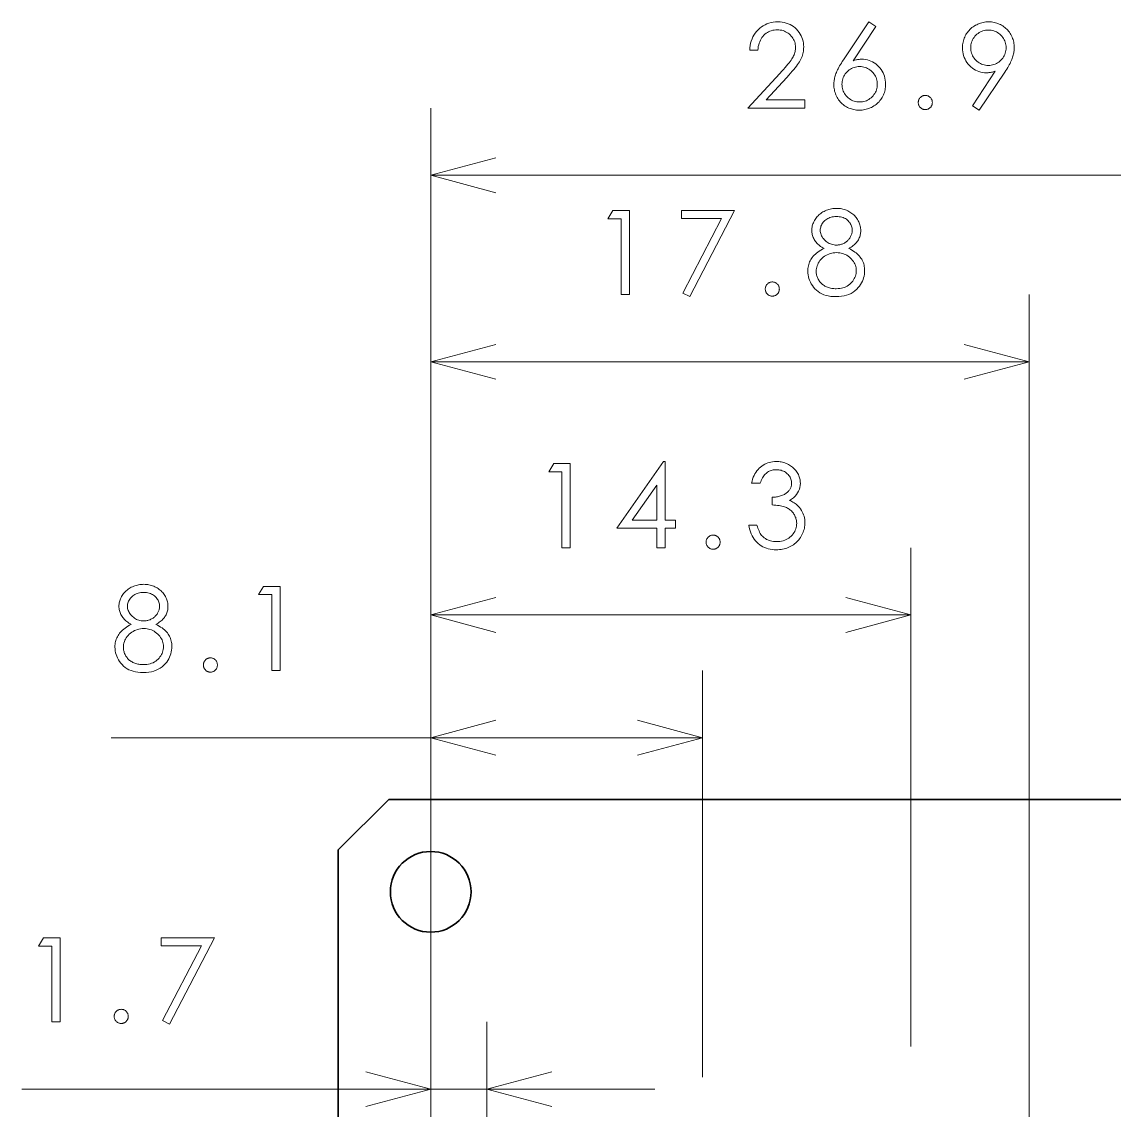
# Model space of a CAD drawing. Extents: x 33 to 237, y 66 to 156.
# Drawn here: x 166.45 to 198.93, y 114.36 to 146.73 of the extents above; entities that cross this region are included whole.
import ezdxf

# ---------------------------------------------------------------- set-up
doc = ezdxf.new("R2010")
doc.units = 0

msp = doc.modelspace()

# ---------------------------------------------------------------- linework, layer by layer
at = {"color": 7, "lineweight": 13}
for p, q in [((178.607224, 88.527748), (178.607224, 144.167175)), ((178.607224, 142.167175), (205.507233, 142.167175)), ((178.607224, 85.649345), (178.607224, 138.620209)), ((196.407227, 101.139343), (196.407227, 138.620209)), ((178.607224, 136.620209), (196.407227, 136.620209)), ((178.607224, 89.857643), (178.607224, 131.092178)), ((192.887238, 116.257645), (192.887238, 131.092178)), ((178.607224, 129.092178), (192.887238, 129.092178)), ((178.607224, 89.857643), (178.607224, 127.440247)), ((186.687225, 115.347641), (186.687225, 127.440247)), ((169.099228, 125.440247), (186.687225, 125.440247)), ((178.607224, 89.857643), (178.607224, 116.989975)), ((180.277222, 110.922287), (180.277222, 116.989975)), ((166.447662, 114.989975), (185.277237, 114.989975))]:
    msp.add_line(p, q, dxfattribs=at)
at = {"color": 7, "lineweight": 35}
for p, q in [((175.857239, 122.107643), (177.357239, 123.607643)), ((177.357239, 123.607643), (211.857239, 123.607635)), ((175.857224, 85.607643), (175.857239, 122.107643))]:
    msp.add_line(p, q, dxfattribs=at)
at = {"color": 7, "lineweight": 13}
for points in [[(188.334763, 145.883698), (188.095123, 145.883698), (188.099442, 145.956467), (188.108276, 146.026596), (188.121658, 146.09407), (188.139587, 146.15889), (188.162048, 146.221054), (188.189041, 146.280579), (188.220581, 146.337433), (188.256653, 146.391647), (188.297256, 146.443207), (188.342407, 146.492126), (188.39093, 146.537338), (188.441696, 146.577789), (188.494675, 146.613464), (188.549881, 146.644409), (188.607315, 146.670578), (188.666977, 146.691986), (188.728867, 146.708649), (188.792984, 146.720551), (188.859329, 146.727676), (188.927887, 146.730057), (188.995575, 146.727844), (189.060623, 146.721161), (189.123047, 146.710022), (189.182816, 146.694443), (189.239975, 146.674408), (189.294479, 146.649918), (189.346359, 146.620972), (189.395599, 146.58757), (189.442215, 146.549728), (189.486191, 146.507416), (189.526718, 146.462097), (189.562973, 146.415176), (189.594971, 146.366653), (189.622696, 146.316528), (189.646149, 146.264816), (189.665344, 146.211502), (189.680283, 146.156586), (189.690948, 146.100082), (189.697342, 146.041977), (189.699478, 145.982269), (189.698456, 145.940048), (189.695404, 145.898346), (189.690308, 145.857178), (189.683167, 145.816528), (189.673981, 145.776413), (189.662766, 145.736816), (189.649506, 145.697754), (189.634216, 145.659225), (189.616882, 145.621216), (189.597504, 145.58374), (189.575195, 145.545197), (189.549042, 145.504028), (189.519043, 145.46022), (189.485199, 145.413788), (189.447525, 145.364716), (189.406006, 145.313004), (189.360641, 145.258652), (189.311447, 145.201675), (189.258392, 145.142059), (189.201523, 145.079819), (188.579498, 144.408508), (189.733475, 144.408508), (189.733475, 144.167175), (188.035645, 144.167175), (188.990784, 145.198792), (189.046875, 145.259384), (189.098907, 145.316772), (189.146866, 145.370941), (189.190781, 145.421906), (189.230621, 145.46965), (189.266403, 145.514191), (189.298126, 145.555511), (189.32579, 145.593628), (189.34938, 145.628525), (189.368927, 145.660217), (189.385544, 145.69046), (189.400421, 145.721024), (189.413559, 145.751907), (189.424942, 145.783112), (189.43457, 145.814651), (189.442444, 145.846512), (189.448563, 145.878693), (189.452942, 145.911194), (189.455566, 145.944031), (189.456451, 145.977173), (189.45488, 146.018738), (189.450165, 146.059128), (189.442291, 146.098343), (189.43129, 146.136383), (189.417145, 146.173248), (189.399857, 146.208954), (189.37941, 146.243484), (189.355835, 146.276825), (189.329102, 146.309021), (189.29924, 146.340027), (189.26709, 146.368927), (189.233536, 146.394775), (189.198563, 146.417603), (189.162186, 146.437378), (189.124405, 146.454102), (189.085205, 146.467789), (189.044586, 146.478439), (189.002563, 146.486038), (188.959137, 146.490601), (188.914291, 146.492126), (188.867172, 146.49054), (188.821671, 146.485733), (188.777786, 146.477753), (188.735504, 146.466568), (188.694839, 146.452194), (188.655792, 146.434616), (188.618362, 146.413849), (188.58255, 146.389893), (188.54834, 146.362732), (188.515762, 146.332367), (188.485352, 146.299133), (188.457672, 146.263306), (188.432724, 146.224899), (188.410522, 146.183899), (188.391052, 146.14032), (188.374329, 146.094162), (188.360321, 146.045425), (188.349075, 145.994095), (188.340546, 145.940186)], [(191.636932, 146.730057), (191.842575, 146.595795), (191.167862, 145.572693), (191.194885, 145.581406), (191.221573, 145.589203), (191.24791, 145.596085), (191.273911, 145.602051), (191.299576, 145.607101), (191.324905, 145.611237), (191.349884, 145.614441), (191.374527, 145.61673), (191.398834, 145.618118), (191.422791, 145.618576), (191.481384, 145.616425), (191.538162, 145.60997), (191.59314, 145.599228), (191.646317, 145.584167), (191.697693, 145.564819), (191.747269, 145.541168), (191.795044, 145.513229), (191.841019, 145.480988), (191.885178, 145.444427), (191.927551, 145.40358), (191.966949, 145.359589), (192.002197, 145.313614), (192.033295, 145.26564), (192.060257, 145.215683), (192.083054, 145.163742), (192.101715, 145.109802), (192.116241, 145.053879), (192.126602, 144.995972), (192.132828, 144.936066), (192.134903, 144.874176), (192.133896, 144.831421), (192.13089, 144.78952), (192.12587, 144.748428), (192.118851, 144.708176), (192.109833, 144.668747), (192.098801, 144.630157), (192.085754, 144.592407), (192.070724, 144.555481), (192.05368, 144.519394), (192.034622, 144.484131), (192.013733, 144.450012), (191.99115, 144.417313), (191.966888, 144.386047), (191.940948, 144.356201), (191.913315, 144.327789), (191.884018, 144.300797), (191.853027, 144.275238), (191.820343, 144.251099), (191.785995, 144.228394), (191.749954, 144.207123), (191.712799, 144.187576), (191.675079, 144.170105), (191.636795, 144.154678), (191.597946, 144.141312), (191.558548, 144.130005), (191.518585, 144.120743), (191.478058, 144.113556), (191.436966, 144.108414), (191.395325, 144.105316), (191.353119, 144.104294), (191.312286, 144.105286), (191.272049, 144.108276), (191.232407, 144.113251), (191.193359, 144.120209), (191.154907, 144.12915), (191.11705, 144.140091), (191.079788, 144.153015), (191.043121, 144.167923), (191.00705, 144.18483), (190.971573, 144.20372), (190.937149, 144.224411), (190.904236, 144.246719), (190.872833, 144.27063), (190.842957, 144.296173), (190.814575, 144.323318), (190.78772, 144.352081), (190.762375, 144.382462), (190.738525, 144.414459), (190.716217, 144.448059), (190.695404, 144.483292), (190.676346, 144.519577), (190.659302, 144.556366), (190.644257, 144.593674), (190.631226, 144.631485), (190.620193, 144.669815), (190.611176, 144.708649), (190.604156, 144.747986), (190.599136, 144.787842), (190.59613, 144.828217), (190.595123, 144.86908), (190.595749, 144.899841), (190.59761, 144.930908), (190.600708, 144.962311), (190.605057, 144.994034), (190.610641, 145.026077), (190.617462, 145.058441), (190.625519, 145.091125), (190.634827, 145.124146), (190.64537, 145.157486), (190.657166, 145.191147), (190.670547, 145.225647), (190.685883, 145.261536), (190.703171, 145.298798), (190.722427, 145.337433), (190.743622, 145.377457), (190.766785, 145.418854), (190.791885, 145.461609), (190.818954, 145.505768), (190.847977, 145.551285), (190.878952, 145.598175)], [(194.92041, 144.104294), (194.714767, 144.236862), (195.389481, 145.259979), (195.362457, 145.251587), (195.335785, 145.244064), (195.309433, 145.237442), (195.283432, 145.231689), (195.257767, 145.226837), (195.232452, 145.222855), (195.207458, 145.219757), (195.182816, 145.21756), (195.158524, 145.216232), (195.134552, 145.21579), (195.075974, 145.217926), (195.019196, 145.22438), (194.964218, 145.235138), (194.911041, 145.250183), (194.859665, 145.269531), (194.810089, 145.293182), (194.762314, 145.321136), (194.716339, 145.353378), (194.672165, 145.389923), (194.629791, 145.430771), (194.590408, 145.474762), (194.555161, 145.520752), (194.524048, 145.568726), (194.497101, 145.618683), (194.474289, 145.670624), (194.455627, 145.724548), (194.441116, 145.780487), (194.430756, 145.838394), (194.42453, 145.898285), (194.422455, 145.960175), (194.423462, 146.00293), (194.426468, 146.044815), (194.431473, 146.085861), (194.438492, 146.126053), (194.447525, 146.16539), (194.458557, 146.203888), (194.471588, 146.241531), (194.486633, 146.27832), (194.503677, 146.31427), (194.52272, 146.349365), (194.543625, 146.383347), (194.566208, 146.415924), (194.590454, 146.447113), (194.616409, 146.476898), (194.644028, 146.505295), (194.67334, 146.532303), (194.70433, 146.557922), (194.737, 146.582138), (194.771362, 146.60495), (194.807404, 146.626389), (194.844543, 146.646088), (194.882217, 146.663712), (194.92041, 146.67926), (194.959137, 146.692749), (194.998383, 146.704147), (195.038162, 146.71347), (195.078461, 146.720734), (195.119293, 146.725922), (195.160645, 146.729034), (195.20253, 146.730057), (195.243683, 146.729065), (195.28421, 146.726044), (195.324112, 146.721039), (195.363373, 146.71402), (195.402023, 146.704987), (195.440033, 146.69397), (195.477402, 146.680923), (195.51416, 146.665894), (195.550293, 146.648834), (195.585785, 146.629791), (195.620209, 146.608932), (195.653122, 146.586487), (195.684509, 146.562439), (195.714401, 146.536789), (195.742767, 146.509552), (195.769638, 146.480713), (195.794983, 146.450272), (195.818817, 146.418228), (195.841141, 146.384598), (195.861954, 146.349365), (195.880997, 146.313095), (195.898056, 146.276352), (195.913086, 146.239136), (195.926132, 146.201447), (195.937149, 146.163269), (195.946182, 146.124619), (195.953201, 146.085495), (195.958206, 146.045898), (195.961227, 146.005829), (195.962219, 145.965271), (195.961609, 145.934204), (195.959747, 145.902832), (195.956635, 145.871185), (195.952301, 145.839233), (195.946716, 145.807007), (195.939896, 145.77449), (195.931824, 145.741669), (195.922516, 145.708588), (195.911972, 145.675201), (195.900192, 145.64151), (195.88681, 145.60701), (195.871475, 145.571121), (195.854172, 145.533859), (195.83493, 145.495224), (195.813721, 145.4552), (195.790573, 145.413818), (195.765457, 145.371048), (195.738403, 145.326904), (195.709381, 145.281372), (195.678406, 145.234482)], [(195.192337, 145.435028), (195.235535, 145.436554), (195.27742, 145.441177), (195.317993, 145.448868), (195.357254, 145.459625), (195.395218, 145.47348), (195.43187, 145.490387), (195.467209, 145.510391), (195.501251, 145.533463), (195.533966, 145.559601), (195.565384, 145.588837), (195.594604, 145.620239), (195.620758, 145.652908), (195.643829, 145.686859), (195.663818, 145.722076), (195.68074, 145.758575), (195.69458, 145.796341), (195.705353, 145.835388), (195.713043, 145.875702), (195.717651, 145.917297), (195.719193, 145.960175), (195.717651, 146.003052), (195.713043, 146.044647), (195.705353, 146.084961), (195.69458, 146.124008), (195.68074, 146.161774), (195.663818, 146.198273), (195.643829, 146.233505), (195.620758, 146.267456), (195.594604, 146.300125), (195.565384, 146.331528), (195.533966, 146.360748), (195.501251, 146.386902), (195.467209, 146.409973), (195.43187, 146.429962), (195.395218, 146.446869), (195.357254, 146.460724), (195.317993, 146.471497), (195.27742, 146.479187), (195.235535, 146.483795), (195.192337, 146.485321), (195.149475, 146.483795), (195.10788, 146.479187), (195.067551, 146.471497), (195.028503, 146.460724), (194.990738, 146.446869), (194.954239, 146.429962), (194.919006, 146.409973), (194.885071, 146.386902), (194.852386, 146.360748), (194.820999, 146.331528), (194.791763, 146.300125), (194.765625, 146.267456), (194.742554, 146.233505), (194.722565, 146.198273), (194.705643, 146.161774), (194.691803, 146.124008), (194.68103, 146.084961), (194.67334, 146.044647), (194.668732, 146.003052), (194.667191, 145.960175), (194.668732, 145.917297), (194.67334, 145.875702), (194.68103, 145.835388), (194.691803, 145.796341), (194.705643, 145.758575), (194.722565, 145.722076), (194.742554, 145.686859), (194.765625, 145.652908), (194.791763, 145.620239), (194.820999, 145.588837), (194.852386, 145.559601), (194.885071, 145.533463), (194.919006, 145.510391), (194.954239, 145.490387), (194.990738, 145.47348), (195.028503, 145.459625), (195.067551, 145.448868), (195.10788, 145.441177), (195.149475, 145.436554)], [(191.363312, 145.399338), (191.320435, 145.397797), (191.278839, 145.393188), (191.238525, 145.385498), (191.199478, 145.374725), (191.161713, 145.360886), (191.125214, 145.343964), (191.089981, 145.323975), (191.05603, 145.300903), (191.023361, 145.27475), (190.991959, 145.245529), (190.962738, 145.214111), (190.9366, 145.181396), (190.913528, 145.147354), (190.893524, 145.112015), (190.876617, 145.075363), (190.862762, 145.037399), (190.852005, 144.998138), (190.844315, 144.957565), (190.839691, 144.91568), (190.838165, 144.872482), (190.839691, 144.82962), (190.844315, 144.78801), (190.852005, 144.747696), (190.862762, 144.708649), (190.876617, 144.670868), (190.893524, 144.634369), (190.913528, 144.599152), (190.9366, 144.565216), (190.962738, 144.532532), (190.991959, 144.501129), (191.023361, 144.471909), (191.05603, 144.44577), (191.089981, 144.422699), (191.125214, 144.402695), (191.161713, 144.385773), (191.199478, 144.371933), (191.238525, 144.361176), (191.278839, 144.353485), (191.320435, 144.348862), (191.363312, 144.347321), (191.406189, 144.348862), (191.447784, 144.353485), (191.488098, 144.361176), (191.527145, 144.371933), (191.564911, 144.385773), (191.60141, 144.402695), (191.636642, 144.422699), (191.670593, 144.44577), (191.703262, 144.471909), (191.734665, 144.501129), (191.763885, 144.532532), (191.790024, 144.565216), (191.813095, 144.599152), (191.833099, 144.634369), (191.850006, 144.670868), (191.863861, 144.708649), (191.874619, 144.747696), (191.882309, 144.78801), (191.886932, 144.82962), (191.888458, 144.872482), (191.886932, 144.91568), (191.882309, 144.957565), (191.874619, 144.998138), (191.863861, 145.037399), (191.850006, 145.075363), (191.833099, 145.112015), (191.813095, 145.147354), (191.790024, 145.181396), (191.763885, 145.214111), (191.734665, 145.245529), (191.703262, 145.27475), (191.670593, 145.300903), (191.636642, 145.323975), (191.60141, 145.343964), (191.564911, 145.360886), (191.527145, 145.374725), (191.488098, 145.385498), (191.447784, 145.393188), (191.406189, 145.397797)], [(193.316071, 144.541077), (193.333145, 144.540466), (193.349716, 144.538635), (193.365784, 144.535568), (193.381332, 144.531281), (193.396362, 144.525787), (193.410904, 144.519043), (193.424927, 144.511093), (193.438431, 144.501923), (193.451431, 144.491516), (193.463928, 144.479889), (193.475555, 144.467377), (193.485947, 144.45433), (193.495132, 144.440735), (193.503082, 144.42659), (193.509811, 144.411911), (193.51532, 144.396683), (193.519592, 144.38092), (193.522659, 144.364594), (193.52449, 144.347733), (193.525101, 144.330338), (193.52449, 144.313248), (193.522659, 144.296646), (193.519592, 144.280548), (193.51532, 144.264938), (193.509811, 144.249817), (193.503082, 144.235199), (193.495132, 144.221069), (193.485947, 144.207428), (193.475555, 144.194275), (193.463928, 144.181625), (193.451431, 144.16983), (193.438431, 144.159302), (193.424927, 144.149994), (193.410904, 144.141922), (193.396362, 144.135101), (193.381332, 144.129517), (193.365784, 144.125183), (193.349716, 144.12207), (193.333145, 144.120209), (193.316071, 144.119598), (193.298981, 144.120209), (193.28241, 144.12207), (193.266357, 144.125183), (193.250809, 144.129517), (193.235764, 144.135101), (193.221237, 144.141922), (193.207214, 144.149994), (193.193695, 144.159302), (193.180695, 144.16983), (193.168213, 144.181625), (193.156586, 144.194275), (193.146179, 144.207428), (193.137009, 144.221069), (193.129044, 144.235199), (193.122314, 144.249817), (193.116806, 144.264938), (193.112534, 144.280548), (193.109467, 144.296646), (193.107635, 144.313248), (193.107025, 144.330338), (193.107635, 144.347733), (193.109467, 144.364594), (193.112534, 144.38092), (193.116806, 144.396683), (193.122314, 144.411911), (193.129044, 144.42659), (193.137009, 144.440735), (193.146179, 144.45433), (193.156586, 144.467377), (193.168213, 144.479889), (193.180695, 144.491516), (193.193695, 144.501923), (193.207214, 144.511093), (193.221237, 144.519043), (193.235764, 144.525787), (193.250809, 144.531281), (193.266357, 144.535568), (193.28241, 144.538635), (193.298981, 144.540466)], [(184.026093, 141.120209), (184.517258, 141.120209), (184.517258, 138.620209), (184.269119, 138.620209), (184.269119, 140.875488), (183.876526, 140.875488)], [(186.060425, 141.120209), (187.646072, 141.120209), (186.308548, 138.557327), (186.102905, 138.662704), (187.258591, 140.883972), (186.060425, 140.883972)], [(191.040024, 139.99173), (191.089233, 139.966217), (191.135574, 139.940002), (191.179047, 139.913055), (191.219635, 139.885406), (191.257355, 139.85704), (191.292206, 139.827957), (191.324173, 139.798172), (191.353287, 139.76767), (191.379517, 139.73645), (191.402878, 139.704514), (191.423706, 139.671783), (191.442337, 139.638153), (191.458786, 139.603668), (191.473038, 139.568268), (191.485092, 139.532013), (191.494965, 139.494858), (191.502625, 139.456818), (191.508118, 139.417908), (191.511398, 139.378098), (191.512497, 139.337402), (191.510605, 139.280304), (191.504944, 139.224564), (191.495514, 139.170181), (191.482315, 139.117157), (191.465332, 139.065491), (191.44458, 139.015182), (191.420059, 138.966232), (191.391754, 138.91864), (191.359695, 138.872421), (191.323853, 138.827545), (191.275635, 138.776215), (191.223434, 138.73027), (191.167267, 138.689743), (191.107132, 138.654602), (191.042999, 138.624878), (190.974899, 138.600571), (190.902832, 138.58165), (190.826767, 138.568146), (190.746735, 138.560028), (190.662735, 138.557327), (190.581802, 138.559692), (190.504883, 138.566818), (190.431976, 138.578674), (190.363068, 138.595261), (190.298187, 138.616608), (190.237305, 138.642685), (190.18045, 138.673492), (190.127594, 138.709061), (190.078751, 138.749359), (190.033905, 138.794418), (189.993225, 138.842316), (189.956818, 138.89119), (189.924698, 138.941025), (189.896866, 138.991821), (189.873306, 139.04361), (189.854034, 139.096344), (189.839035, 139.15007), (189.828339, 139.204742), (189.821915, 139.260406), (189.819763, 139.317017), (189.820892, 139.358414), (189.824249, 139.398972), (189.829865, 139.43869), (189.837723, 139.477585), (189.847809, 139.515656), (189.860153, 139.552887), (189.874725, 139.589264), (189.891556, 139.624832), (189.910629, 139.659561), (189.931946, 139.693466), (189.955872, 139.726578), (189.982788, 139.758957), (190.012695, 139.790619), (190.045609, 139.821533), (190.081497, 139.85173), (190.120377, 139.881195), (190.162262, 139.909927), (190.207123, 139.937927), (190.25499, 139.965195), (190.305832, 139.99173), (190.270035, 140.01123), (190.236084, 140.031631), (190.203964, 140.052963), (190.173676, 140.075211), (190.145233, 140.098373), (190.118622, 140.122452), (190.093842, 140.147461), (190.070892, 140.17337), (190.049789, 140.200211), (190.030518, 140.227966), (190.013077, 140.256378), (189.997467, 140.285202), (189.983704, 140.314438), (189.971771, 140.34407), (189.961685, 140.374115), (189.953415, 140.404572), (189.946991, 140.43544), (189.942413, 140.466705), (189.939651, 140.498383), (189.938736, 140.530487), (189.939713, 140.563034), (189.942642, 140.595428), (189.947525, 140.627686), (189.954376, 140.659775), (189.963165, 140.691711), (189.973923, 140.723511), (189.986618, 140.755142), (190.001282, 140.786621), (190.017899, 140.817963), (190.036453, 140.849136), (190.056747, 140.879578), (190.078537, 140.908691), (190.101822, 140.936478), (190.126602, 140.962936), (190.152878, 140.988068), (190.180649, 141.011887), (190.209915, 141.034363), (190.240677, 141.055527), (190.272934, 141.075363), (190.306686, 141.093872), (190.341461, 141.110825), (190.376801, 141.125992), (190.412704, 141.139374), (190.449173, 141.15097), (190.486191, 141.160797), (190.523773, 141.168823), (190.56192, 141.175064), (190.600632, 141.179535), (190.639893, 141.182205), (190.679733, 141.18309), (190.718536, 141.18219), (190.756744, 141.179489), (190.794403, 141.174988), (190.831467, 141.168686), (190.86795, 141.160583), (190.90387, 141.150665), (190.939194, 141.138962), (190.973953, 141.125443), (191.008133, 141.110138), (191.041733, 141.093018), (191.07431, 141.074356), (191.105453, 141.054413), (191.135162, 141.033173), (191.163406, 141.01062), (191.190216, 140.986801), (191.215591, 140.961685), (191.239502, 140.935272), (191.261993, 140.907562), (191.28302, 140.878571), (191.302612, 140.848297), (191.320526, 140.8172), (191.336563, 140.785812), (191.350708, 140.75412), (191.362976, 140.722107), (191.373352, 140.689804), (191.381836, 140.657196), (191.388443, 140.624268), (191.393158, 140.591049), (191.395981, 140.557526), (191.396927, 140.523682), (191.396042, 140.490067), (191.393356, 140.457199), (191.388901, 140.425079), (191.38266, 140.393707), (191.374619, 140.363068), (191.364807, 140.333191), (191.35321, 140.304062), (191.339828, 140.275681), (191.324661, 140.248047), (191.307709, 140.221161), (191.288971, 140.195007), (191.268448, 140.169571), (191.24614, 140.144836), (191.222046, 140.120819), (191.196167, 140.097519), (191.168518, 140.074936), (191.139069, 140.05307), (191.107834, 140.031906), (191.074829, 140.011459)], [(190.667831, 140.940063), (190.627411, 140.938843), (190.588394, 140.935211), (190.550797, 140.929123), (190.514603, 140.920624), (190.479828, 140.909683), (190.446457, 140.896317), (190.41449, 140.880524), (190.383942, 140.862289), (190.354813, 140.841644), (190.327072, 140.818542), (190.301407, 140.793777), (190.278442, 140.768066), (190.258163, 140.741425), (190.240601, 140.713852), (190.225739, 140.685349), (190.213577, 140.655899), (190.204132, 140.625519), (190.197372, 140.594208), (190.193314, 140.561966), (190.191971, 140.528778), (190.19342, 140.495789), (190.197784, 140.463409), (190.205048, 140.431671), (190.21521, 140.400574), (190.228287, 140.370087), (190.244278, 140.34024), (190.263168, 140.311005), (190.284958, 140.28241), (190.309662, 140.254456), (190.33728, 140.227112), (190.366821, 140.201447), (190.397339, 140.178467), (190.428818, 140.158203), (190.461273, 140.14064), (190.49469, 140.125778), (190.529083, 140.113617), (190.564438, 140.104156), (190.600769, 140.097412), (190.638062, 140.093353), (190.676331, 140.091995), (190.701004, 140.092621), (190.725418, 140.094452), (190.749542, 140.097504), (190.773407, 140.101791), (190.796997, 140.1073), (190.820313, 140.114029), (190.843353, 140.121979), (190.866135, 140.131165), (190.888641, 140.141556), (190.910858, 140.153183), (190.93248, 140.165863), (190.95311, 140.179459), (190.972794, 140.193939), (190.991486, 140.209335), (191.009216, 140.225616), (191.025986, 140.242813), (191.041794, 140.26091), (191.05661, 140.279907), (191.07048, 140.299789), (191.083359, 140.320587), (191.095154, 140.341843), (191.105698, 140.363113), (191.115005, 140.384399), (191.123062, 140.405701), (191.129883, 140.427017), (191.135468, 140.448364), (191.139816, 140.469711), (191.142914, 140.491089), (191.144775, 140.512466), (191.145401, 140.533875), (191.14418, 140.563889), (191.140503, 140.59343), (191.134384, 140.622498), (191.125824, 140.651077), (191.114807, 140.679184), (191.101349, 140.706818), (191.085434, 140.733978), (191.067078, 140.760666), (191.04628, 140.786865), (191.023026, 140.812592), (190.997452, 140.836823), (190.969666, 140.85849), (190.939667, 140.877609), (190.907471, 140.89418), (190.873047, 140.908203), (190.836426, 140.919678), (190.797592, 140.928589), (190.756546, 140.934967), (190.713287, 140.938782)], [(190.679733, 139.865967), (190.628891, 139.864288), (190.579727, 139.859268), (190.532227, 139.850891), (190.486389, 139.839172), (190.442215, 139.824112), (190.399719, 139.805695), (190.358871, 139.783936), (190.319702, 139.75882), (190.282196, 139.730362), (190.246353, 139.698563), (190.213089, 139.66452), (190.183334, 139.629395), (190.157074, 139.59314), (190.134323, 139.555801), (190.115067, 139.517349), (190.099304, 139.477783), (190.087051, 139.437134), (190.078308, 139.39537), (190.073044, 139.352493), (190.071304, 139.308517), (190.072052, 139.281143), (190.074295, 139.254059), (190.078033, 139.227295), (190.083267, 139.200836), (190.089996, 139.174683), (190.098221, 139.148834), (190.107941, 139.123291), (190.119156, 139.098053), (190.131866, 139.07312), (190.146072, 139.048492), (190.161621, 139.024582), (190.178375, 139.001785), (190.196304, 138.980118), (190.215424, 138.959564), (190.235733, 138.940155), (190.257233, 138.921844), (190.279922, 138.904663), (190.303787, 138.888611), (190.328857, 138.873657), (190.355118, 138.859848), (190.382401, 138.84726), (190.410522, 138.835983), (190.439499, 138.82605), (190.46933, 138.817429), (190.5, 138.810135), (190.531525, 138.804169), (190.563904, 138.79953), (190.597137, 138.796219), (190.63121, 138.79422), (190.666138, 138.793564), (190.719742, 138.795181), (190.771088, 138.800018), (190.820206, 138.80809), (190.867081, 138.819397), (190.911713, 138.833923), (190.954102, 138.851685), (190.994247, 138.872681), (191.032135, 138.896896), (191.067795, 138.924347), (191.101212, 138.955017), (191.131882, 138.987854), (191.159332, 139.021774), (191.183548, 139.056793), (191.204544, 139.09288), (191.222305, 139.130066), (191.236832, 139.168335), (191.248138, 139.207703), (191.25621, 139.248154), (191.261047, 139.289688), (191.262665, 139.332306), (191.260956, 139.373657), (191.255829, 139.414063), (191.247299, 139.453537), (191.235336, 139.492065), (191.219971, 139.529663), (191.201172, 139.566345), (191.17897, 139.602066), (191.153351, 139.636871), (191.124313, 139.670731), (191.091858, 139.703659), (191.056992, 139.734497), (191.020721, 139.762085), (190.983032, 139.786438), (190.943939, 139.807526), (190.903427, 139.825378), (190.861511, 139.839996), (190.818176, 139.851349), (190.773438, 139.859467), (190.727295, 139.864349)], [(188.766068, 138.99411), (188.783142, 138.9935), (188.799713, 138.991669), (188.815781, 138.988602), (188.831329, 138.984314), (188.846375, 138.978821), (188.860901, 138.972076), (188.874924, 138.964127), (188.888428, 138.954956), (188.901428, 138.94455), (188.913925, 138.932922), (188.925552, 138.92041), (188.935944, 138.907364), (188.945129, 138.893768), (188.953079, 138.879623), (188.959808, 138.864944), (188.965317, 138.849716), (188.969604, 138.833954), (188.972656, 138.817627), (188.974487, 138.800766), (188.975113, 138.783371), (188.974487, 138.766281), (188.972656, 138.74968), (188.969604, 138.733582), (188.965317, 138.717972), (188.959808, 138.70285), (188.953079, 138.688232), (188.945129, 138.674103), (188.935944, 138.660461), (188.925552, 138.647308), (188.913925, 138.634659), (188.901428, 138.622864), (188.888428, 138.612335), (188.874924, 138.603027), (188.860901, 138.594955), (188.846375, 138.588135), (188.831329, 138.58255), (188.815781, 138.578217), (188.799713, 138.575104), (188.783142, 138.573242), (188.766068, 138.572632), (188.748978, 138.573242), (188.732422, 138.575104), (188.716354, 138.578217), (188.700806, 138.58255), (188.68576, 138.588135), (188.671234, 138.594955), (188.657211, 138.603027), (188.643707, 138.612335), (188.630692, 138.622864), (188.61821, 138.634659), (188.606583, 138.647308), (188.596176, 138.660461), (188.587006, 138.674103), (188.579056, 138.688232), (188.572327, 138.70285), (188.566818, 138.717972), (188.562531, 138.733582), (188.559479, 138.74968), (188.557632, 138.766281), (188.557022, 138.783371), (188.557632, 138.800766), (188.559479, 138.817627), (188.562531, 138.833954), (188.566818, 138.849716), (188.572327, 138.864944), (188.579056, 138.879623), (188.587006, 138.893768), (188.596176, 138.907364), (188.606583, 138.92041), (188.61821, 138.932922), (188.630692, 138.94455), (188.643707, 138.954956), (188.657211, 138.964127), (188.671234, 138.972076), (188.68576, 138.978821), (188.700806, 138.984314), (188.716354, 138.988602), (188.732422, 138.991669), (188.748978, 138.9935)], [(182.266098, 133.592178), (182.757263, 133.592178), (182.757263, 131.092178), (182.509125, 131.092178), (182.509125, 133.347443), (182.116531, 133.347443)], [(185.532578, 133.65506), (185.583557, 133.65506), (185.583557, 131.913055), (185.886078, 131.913055), (185.886078, 131.673416), (185.583557, 131.673416), (185.583557, 131.092178), (185.33374, 131.092178), (185.33374, 131.673416), (184.138962, 131.673416)], [(188.403076, 133.01265), (188.148148, 133.01265), (188.163361, 133.073074), (188.181122, 133.130661), (188.201431, 133.185379), (188.224289, 133.237259), (188.249695, 133.28627), (188.277649, 133.332428), (188.308151, 133.375732), (188.341217, 133.416183), (188.376816, 133.453766), (188.414978, 133.48851), (188.455109, 133.520157), (188.496689, 133.548462), (188.539688, 133.573456), (188.584106, 133.595108), (188.629959, 133.613434), (188.677246, 133.628418), (188.725952, 133.640076), (188.776093, 133.648407), (188.827652, 133.653397), (188.880646, 133.65506), (188.919464, 133.654175), (188.957764, 133.651489), (188.995544, 133.647034), (189.032776, 133.640793), (189.069504, 133.632751), (189.105698, 133.62294), (189.141357, 133.611343), (189.176498, 133.597961), (189.211105, 133.582794), (189.245193, 133.565842), (189.278244, 133.547379), (189.309769, 133.527664), (189.339767, 133.506714), (189.36824, 133.484528), (189.395172, 133.461105), (189.420578, 133.436432), (189.444458, 133.410522), (189.466812, 133.383377), (189.487625, 133.35498), (189.506912, 133.325363), (189.524506, 133.294968), (189.540253, 133.264313), (189.554153, 133.233383), (189.566193, 133.202179), (189.576385, 133.1707), (189.584717, 133.138947), (189.591202, 133.106934), (189.59584, 133.074646), (189.598618, 133.042084), (189.599533, 133.009247), (189.596329, 132.946014), (189.586685, 132.885452), (189.570633, 132.827576), (189.548141, 132.7724), (189.519241, 132.71991), (189.483902, 132.67009), (189.442139, 132.622955), (189.393967, 132.578522), (189.339355, 132.536758), (189.278336, 132.497681), (189.313721, 132.482391), (189.347809, 132.465744), (189.3806, 132.447723), (189.412109, 132.428345), (189.442337, 132.407608), (189.471252, 132.385529), (189.498901, 132.362061), (189.525238, 132.33725), (189.550293, 132.311081), (189.574051, 132.283554), (189.605042, 132.243301), (189.632782, 132.202103), (189.657257, 132.159958), (189.678467, 132.116852), (189.696411, 132.072815), (189.71109, 132.027802), (189.722519, 131.981842), (189.730682, 131.934937), (189.735565, 131.887085), (189.737198, 131.838272), (189.736084, 131.795975), (189.732712, 131.754074), (189.727112, 131.71257), (189.719254, 131.671448), (189.709152, 131.630722), (189.696823, 131.590378), (189.682236, 131.55043), (189.665405, 131.51088), (189.646347, 131.47171), (189.625031, 131.432938), (189.601776, 131.395233), (189.576904, 131.359283), (189.550385, 131.325073), (189.522247, 131.292618), (189.492462, 131.261917), (189.46106, 131.232971), (189.428024, 131.205765), (189.393356, 131.180313), (189.357056, 131.156616), (189.319122, 131.134674), (189.279907, 131.114655), (189.239777, 131.096741), (189.198746, 131.080933), (189.156784, 131.06723), (189.113907, 131.055649), (189.070099, 131.046158), (189.025391, 131.038788), (188.979752, 131.033508), (188.933212, 131.03035), (188.885742, 131.029297), (188.822235, 131.031158), (188.760864, 131.036743), (188.70163, 131.046051), (188.644547, 131.059082), (188.5896, 131.075821), (188.536789, 131.096298), (188.48613, 131.120483), (188.437607, 131.148407), (188.391235, 131.180038), (188.346985, 131.215393), (188.305313, 131.254364), (188.266632, 131.296799), (188.230942, 131.342743), (188.198242, 131.392151), (188.168533, 131.445038), (188.141815, 131.501434), (188.118103, 131.561295), (188.097366, 131.624649), (188.07962, 131.691483), (188.064865, 131.761795), (188.309601, 131.761795), (188.323074, 131.714539), (188.337677, 131.669952), (188.353394, 131.628052), (188.370239, 131.588852), (188.388199, 131.552322), (188.407288, 131.518494), (188.42749, 131.487335), (188.448822, 131.458878), (188.471283, 131.43309), (188.494843, 131.409988), (188.526627, 131.383835), (188.560104, 131.360443), (188.595291, 131.339783), (188.632172, 131.321884), (188.670746, 131.306747), (188.711029, 131.294357), (188.753006, 131.284729), (188.796692, 131.277832), (188.842056, 131.273712), (188.889145, 131.272339), (188.942459, 131.273956), (188.993622, 131.278854), (189.042664, 131.287018), (189.089539, 131.298431), (189.134293, 131.313126), (189.17691, 131.33107), (189.217361, 131.35228), (189.255692, 131.376755), (189.29187, 131.40448), (189.325912, 131.435486), (189.357239, 131.468674), (189.385269, 131.502991), (189.409988, 131.538422), (189.431427, 131.574982), (189.449554, 131.612656), (189.464386, 131.651459), (189.475937, 131.691376), (189.484177, 131.732422), (189.48912, 131.774597), (189.490768, 131.817871), (189.489944, 131.846924), (189.487473, 131.875595), (189.483353, 131.9039), (189.477585, 131.931824), (189.470169, 131.959366), (189.46109, 131.986542), (189.450378, 132.013336), (189.438019, 132.039764), (189.424011, 132.065826), (189.40834, 132.091507), (189.391296, 132.116364), (189.373123, 132.139969), (189.353836, 132.162323), (189.333435, 132.183411), (189.31189, 132.203247), (189.289246, 132.221817), (189.265472, 132.239136), (189.24057, 132.255203), (189.214539, 132.270004), (189.187408, 132.283554), (189.158188, 132.295975), (189.125916, 132.307404), (189.090607, 132.317856), (189.052261, 132.327332), (189.010864, 132.335815), (188.966431, 132.343307), (188.918961, 132.349808), (188.868439, 132.355331), (188.81488, 132.359879), (188.75827, 132.363434), (188.75827, 132.592865), (188.792297, 132.59346), (188.825714, 132.595276), (188.858521, 132.598297), (188.890701, 132.602509), (188.922272, 132.607941), (188.953247, 132.614578), (188.983597, 132.622421), (189.013336, 132.63147), (189.042465, 132.641724), (189.070984, 132.653198), (189.098419, 132.665588), (189.124313, 132.67865), (189.148666, 132.692383), (189.171463, 132.706757), (189.192719, 132.721817), (189.212418, 132.737518), (189.230576, 132.753906), (189.247192, 132.770935), (189.262268, 132.788635), (189.275787, 132.807007), (189.287888, 132.825867), (189.298721, 132.845078), (189.308289, 132.864624), (189.316574, 132.884506), (189.323578, 132.904724), (189.329315, 132.925293), (189.333771, 132.946198), (189.33696, 132.967438), (189.338867, 132.989014), (189.339508, 133.010941), (189.338211, 133.043137), (189.334305, 133.074432), (189.327805, 133.104858), (189.31871, 133.134399), (189.307007, 133.163055), (189.292709, 133.190826), (189.275803, 133.217712), (189.256302, 133.243713), (189.234207, 133.268829), (189.209503, 133.29306), (189.1828, 133.315674), (189.154739, 133.335892), (189.12529, 133.353745), (189.094482, 133.369202), (189.062271, 133.382294), (189.028702, 133.393005), (188.993759, 133.401321), (188.957428, 133.407272), (188.919724, 133.410843), (188.880646, 133.412033), (188.848785, 133.411118), (188.817825, 133.408401), (188.78775, 133.403854), (188.758545, 133.397491), (188.730225, 133.389297), (188.702805, 133.379303), (188.676254, 133.367477), (188.650589, 133.353836), (188.625809, 133.338379), (188.601913, 133.321106), (188.578827, 133.301651), (188.556442, 133.279678), (188.534775, 133.255157), (188.513809, 133.228104), (188.493576, 133.198532), (188.474045, 133.166412), (188.455231, 133.131775), (188.437134, 133.094589), (188.419739, 133.054886)], [(185.33374, 131.913055), (185.33374, 132.954865), (184.597839, 131.913055)], [(187.006073, 131.46608), (187.023148, 131.465469), (187.039719, 131.463623), (187.055771, 131.460571), (187.07132, 131.456284), (187.086365, 131.450775), (187.100891, 131.444046), (187.114914, 131.436096), (187.128433, 131.426926), (187.141434, 131.416519), (187.153931, 131.404892), (187.165543, 131.39238), (187.175949, 131.379333), (187.18512, 131.365738), (187.193085, 131.351593), (187.199814, 131.336914), (187.205322, 131.321686), (187.209595, 131.305908), (187.212662, 131.289597), (187.214493, 131.272736), (187.215103, 131.255341), (187.214493, 131.238251), (187.212662, 131.221649), (187.209595, 131.205551), (187.205322, 131.189941), (187.199814, 131.17482), (187.193085, 131.160202), (187.18512, 131.146057), (187.175949, 131.132431), (187.165543, 131.119278), (187.153931, 131.106628), (187.141434, 131.094849), (187.128433, 131.08429), (187.114914, 131.074997), (187.100891, 131.066925), (187.086365, 131.060104), (187.07132, 131.05452), (187.055771, 131.050171), (187.039719, 131.047073), (187.023148, 131.045212), (187.006073, 131.044601), (186.988983, 131.045212), (186.972412, 131.047073), (186.95636, 131.050171), (186.940796, 131.05452), (186.925766, 131.060104), (186.911224, 131.066925), (186.897217, 131.074997), (186.883698, 131.08429), (186.870697, 131.094849), (186.8582, 131.106628), (186.846588, 131.119278), (186.836182, 131.132431), (186.826996, 131.146057), (186.819046, 131.160202), (186.812317, 131.17482), (186.806808, 131.189941), (186.802536, 131.205551), (186.799469, 131.221649), (186.797638, 131.238251), (186.797028, 131.255341), (186.797638, 131.272736), (186.799469, 131.289597), (186.802536, 131.305908), (186.806808, 131.321686), (186.812317, 131.336914), (186.819046, 131.351593), (186.826996, 131.365738), (186.836182, 131.379333), (186.846588, 131.39238), (186.8582, 131.404892), (186.870697, 131.416519), (186.883698, 131.426926), (186.897217, 131.436096), (186.911224, 131.444046), (186.925766, 131.450775), (186.940796, 131.456284), (186.95636, 131.460571), (186.972412, 131.463623), (186.988983, 131.465469)], [(170.436752, 128.811768), (170.485962, 128.786255), (170.532303, 128.76004), (170.57576, 128.733093), (170.616364, 128.705444), (170.654083, 128.677078), (170.688934, 128.647995), (170.720901, 128.61821), (170.75, 128.587708), (170.776245, 128.556488), (170.799606, 128.524551), (170.820435, 128.491821), (170.839066, 128.458191), (170.855499, 128.423691), (170.869751, 128.388306), (170.881821, 128.352051), (170.891678, 128.314896), (170.899353, 128.276855), (170.904831, 128.237946), (170.908127, 128.198135), (170.909225, 128.157455), (170.907333, 128.100342), (170.901672, 128.044601), (170.892242, 127.990219), (170.879028, 127.937195), (170.862061, 127.885529), (170.841309, 127.83522), (170.816788, 127.78627), (170.788483, 127.738686), (170.756409, 127.692459), (170.720566, 127.647591), (170.672363, 127.596252), (170.620163, 127.550308), (170.563995, 127.509781), (170.503845, 127.474648), (170.439728, 127.444923), (170.371628, 127.420609), (170.299545, 127.401688), (170.223495, 127.388176), (170.143463, 127.380066), (170.059464, 127.377365), (169.978531, 127.379738), (169.901611, 127.386856), (169.82869, 127.398705), (169.759796, 127.415298), (169.694916, 127.436638), (169.634033, 127.462723), (169.577164, 127.493538), (169.524307, 127.529099), (169.475464, 127.569405), (169.430634, 127.614456), (169.389954, 127.662354), (169.353546, 127.71122), (169.321426, 127.761063), (169.293579, 127.811867), (169.270035, 127.863647), (169.250763, 127.916389), (169.235764, 127.9701), (169.225067, 128.02478), (169.218628, 128.080429), (169.216492, 128.137054), (169.217621, 128.178452), (169.220978, 128.219009), (169.226593, 128.258728), (169.234436, 128.297623), (169.244537, 128.335693), (169.256866, 128.37291), (169.271454, 128.409317), (169.288284, 128.44487), (169.307343, 128.479599), (169.328659, 128.513504), (169.352585, 128.546616), (169.379517, 128.578995), (169.409424, 128.610657), (169.442322, 128.641571), (169.478226, 128.671768), (169.517105, 128.701233), (169.558975, 128.729965), (169.603851, 128.757965), (169.651703, 128.785233), (169.70256, 128.811768), (169.666763, 128.831268), (169.632813, 128.851669), (169.600693, 128.873001), (169.570404, 128.895248), (169.541946, 128.918411), (169.515335, 128.94249), (169.490555, 128.967499), (169.467621, 128.993408), (169.446503, 129.020248), (169.427231, 129.048004), (169.40979, 129.076416), (169.394196, 129.10524), (169.380432, 129.134476), (169.3685, 129.164108), (169.358398, 129.194153), (169.350143, 129.224609), (169.343719, 129.255478), (169.339127, 129.286743), (169.33638, 129.31842), (169.335464, 129.35051), (169.336441, 129.383072), (169.339371, 129.415466), (169.344254, 129.447723), (169.351089, 129.479813), (169.359894, 129.511749), (169.370636, 129.543549), (169.383347, 129.57518), (169.39801, 129.606674), (169.414612, 129.638), (169.433182, 129.669174), (169.453476, 129.699615), (169.475266, 129.728729), (169.49855, 129.756516), (169.523331, 129.782974), (169.549606, 129.808105), (169.577362, 129.831924), (169.606628, 129.854401), (169.63739, 129.875565), (169.669647, 129.895401), (169.7034, 129.91391), (169.73819, 129.930862), (169.773529, 129.94603), (169.809433, 129.959412), (169.845901, 129.971008), (169.882919, 129.980835), (169.920502, 129.988861), (169.958649, 129.995102), (169.99736, 129.999557), (170.036621, 130.002243), (170.076447, 130.003128), (170.11525, 130.002228), (170.153473, 129.999527), (170.191116, 129.995026), (170.22818, 129.988724), (170.264679, 129.980621), (170.300583, 129.970703), (170.335922, 129.959), (170.370667, 129.94548), (170.404846, 129.930176), (170.438446, 129.913055), (170.471039, 129.894394), (170.502182, 129.874451), (170.531891, 129.853195), (170.560135, 129.830658), (170.586945, 129.806839), (170.612305, 129.781723), (170.63623, 129.75531), (170.658707, 129.7276), (170.679749, 129.698608), (170.699326, 129.668335), (170.717255, 129.637238), (170.733276, 129.60585), (170.747437, 129.574158), (170.759689, 129.54216), (170.770065, 129.509842), (170.778564, 129.477234), (170.785156, 129.444305), (170.789886, 129.411087), (170.792709, 129.377548), (170.793655, 129.343719), (170.792755, 129.310104), (170.790085, 129.277237), (170.785614, 129.245117), (170.779373, 129.213745), (170.771347, 129.183105), (170.761536, 129.153229), (170.749939, 129.1241), (170.736542, 129.095718), (170.721375, 129.068085), (170.704422, 129.041199), (170.685684, 129.015045), (170.665161, 128.989609), (170.642853, 128.964874), (170.618774, 128.940857), (170.592896, 128.917557), (170.565231, 128.894974), (170.535797, 128.873108), (170.504562, 128.851944), (170.471558, 128.831497)], [(173.635254, 129.940247), (174.126419, 129.940247), (174.126419, 127.440247), (173.878296, 127.440247), (173.878296, 129.695526), (173.485703, 129.695526)], [(170.06456, 129.760101), (170.024139, 129.758881), (169.985123, 129.755249), (169.94751, 129.749161), (169.911331, 129.740662), (169.876541, 129.729721), (169.84317, 129.716354), (169.811218, 129.700562), (169.78067, 129.682327), (169.751526, 129.661667), (169.723801, 129.63858), (169.698135, 129.613815), (169.675156, 129.588104), (169.654892, 129.561462), (169.637329, 129.53389), (169.622467, 129.505386), (169.610306, 129.475937), (169.600845, 129.445557), (169.594086, 129.414246), (169.590042, 129.382004), (169.588684, 129.348816), (169.590149, 129.315826), (169.594498, 129.283447), (169.601761, 129.251709), (169.611938, 129.220612), (169.625015, 129.190125), (169.641006, 129.160278), (169.659897, 129.131042), (169.681686, 129.102448), (169.70639, 129.074493), (169.733994, 129.04715), (169.76355, 129.021484), (169.794067, 128.998505), (169.825546, 128.978241), (169.858002, 128.960678), (169.891418, 128.945816), (169.925812, 128.933655), (169.961166, 128.924194), (169.997498, 128.91745), (170.03479, 128.913391), (170.073059, 128.912033), (170.097733, 128.912659), (170.122131, 128.91449), (170.146271, 128.917542), (170.170135, 128.921829), (170.193726, 128.927338), (170.217041, 128.934067), (170.240082, 128.942017), (170.262848, 128.951202), (170.285355, 128.961594), (170.307587, 128.973221), (170.329193, 128.985901), (170.349838, 128.999496), (170.369507, 129.013977), (170.388214, 129.029373), (170.405945, 129.04567), (170.422714, 129.062851), (170.438507, 129.080948), (170.453339, 129.099945), (170.467194, 129.119827), (170.480087, 129.140625), (170.491882, 129.16188), (170.502426, 129.183151), (170.511719, 129.204437), (170.519791, 129.225739), (170.526611, 129.247055), (170.532196, 129.268402), (170.536545, 129.289749), (170.539642, 129.311127), (170.541504, 129.332504), (170.542114, 129.353912), (170.540894, 129.383926), (170.537231, 129.413467), (170.531113, 129.442535), (170.522537, 129.471115), (170.511536, 129.499222), (170.498077, 129.526855), (170.482162, 129.554016), (170.463806, 129.580704), (170.443008, 129.606903), (170.419754, 129.632629), (170.39418, 129.65686), (170.366394, 129.678528), (170.336395, 129.697647), (170.304184, 129.714218), (170.269775, 129.728241), (170.233154, 129.7397), (170.194321, 129.748627), (170.153275, 129.755005), (170.110016, 129.75882)], [(170.076447, 128.686005), (170.02562, 128.684326), (169.976456, 128.679306), (169.928955, 128.670929), (169.883118, 128.65921), (169.838943, 128.64415), (169.796432, 128.625732), (169.7556, 128.603973), (169.716431, 128.578857), (169.678925, 128.5504), (169.643066, 128.5186), (169.609818, 128.484558), (169.580048, 128.449432), (169.553802, 128.413177), (169.531036, 128.375839), (169.51178, 128.337387), (169.496033, 128.297836), (169.48378, 128.257172), (169.475021, 128.215408), (169.469772, 128.172531), (169.468018, 128.128555), (169.468765, 128.101181), (169.471008, 128.074097), (169.474747, 128.047333), (169.47998, 128.020874), (169.486725, 127.99472), (169.494949, 127.968872), (169.504669, 127.943329), (169.515884, 127.918091), (169.528595, 127.893158), (169.542801, 127.86853), (169.55835, 127.84462), (169.575089, 127.821823), (169.593018, 127.800156), (169.612137, 127.77961), (169.632446, 127.760185), (169.653946, 127.741882), (169.676636, 127.724701), (169.700516, 127.708641), (169.725586, 127.693703), (169.751846, 127.679886), (169.779114, 127.66729), (169.807251, 127.656021), (169.836227, 127.64608), (169.866058, 127.637466), (169.896729, 127.630173), (169.928253, 127.624207), (169.960632, 127.619568), (169.993851, 127.616257), (170.027924, 127.614265), (170.062851, 127.613602), (170.116455, 127.615219), (170.167816, 127.620056), (170.216934, 127.628128), (170.263809, 127.639435), (170.308441, 127.653961), (170.35083, 127.671722), (170.390961, 127.692719), (170.428864, 127.716934), (170.464523, 127.744385), (170.49794, 127.775055), (170.52861, 127.807892), (170.556061, 127.841812), (170.580276, 127.876823), (170.601257, 127.912918), (170.619019, 127.950104), (170.63356, 127.98838), (170.644852, 128.02774), (170.652924, 128.068192), (170.657776, 128.109726), (170.659393, 128.152344), (170.657684, 128.193695), (170.652557, 128.2341), (170.644012, 128.273575), (170.632065, 128.312103), (170.616684, 128.349701), (170.5979, 128.386383), (170.575699, 128.422104), (170.550079, 128.456909), (170.521042, 128.490768), (170.488586, 128.523697), (170.45372, 128.554535), (170.41745, 128.582123), (170.379761, 128.606476), (170.340668, 128.627563), (170.300156, 128.645432), (170.25824, 128.660034), (170.214905, 128.671387), (170.170166, 128.679504), (170.124008, 128.684387)], [(172.054703, 127.814148), (172.071777, 127.813538), (172.088348, 127.811699), (172.104416, 127.80864), (172.119965, 127.804352), (172.134995, 127.798851), (172.149536, 127.792122), (172.163559, 127.784164), (172.177063, 127.774986), (172.190063, 127.764587), (172.20256, 127.75296), (172.214188, 127.740456), (172.224579, 127.727402), (172.233765, 127.713806), (172.241714, 127.699661), (172.248444, 127.684982), (172.253952, 127.669754), (172.25824, 127.653984), (172.261292, 127.637665), (172.263123, 127.620804), (172.263733, 127.603409), (172.263123, 127.586319), (172.261292, 127.569717), (172.25824, 127.553619), (172.253952, 127.53801), (172.248444, 127.522888), (172.241714, 127.508263), (172.233765, 127.494133), (172.224579, 127.480499), (172.214188, 127.467346), (172.20256, 127.454697), (172.190063, 127.442909), (172.177063, 127.432365), (172.163559, 127.423058), (172.149536, 127.414993), (172.134995, 127.408173), (172.119965, 127.402588), (172.104416, 127.398247), (172.088348, 127.395142), (172.071777, 127.39328), (172.054703, 127.392662), (172.037613, 127.39328), (172.021042, 127.395142), (172.00499, 127.398247), (171.989441, 127.402588), (171.974396, 127.408173), (171.959869, 127.414993), (171.945847, 127.423058), (171.932327, 127.432365), (171.919327, 127.442909), (171.906845, 127.454697), (171.895218, 127.467346), (171.884811, 127.480499), (171.875641, 127.494133), (171.867676, 127.508263), (171.860947, 127.522888), (171.855438, 127.53801), (171.851166, 127.553619), (171.848099, 127.569717), (171.846268, 127.586319), (171.845657, 127.603409), (171.846268, 127.620804), (171.848099, 127.637665), (171.851166, 127.653984), (171.855438, 127.669754), (171.860947, 127.684982), (171.867676, 127.699661), (171.875641, 127.713806), (171.884811, 127.727402), (171.895218, 127.740456), (171.906845, 127.75296), (171.919327, 127.764587), (171.932327, 127.774986), (171.945847, 127.784164), (171.959869, 127.792122), (171.974396, 127.798851), (171.989441, 127.804352), (172.00499, 127.80864), (172.021042, 127.811699), (172.037613, 127.813538)], [(167.091782, 119.489975), (167.582947, 119.489975), (167.582947, 116.989975), (167.334808, 116.989975), (167.334808, 119.245247), (166.94223, 119.245247)], [(170.589401, 119.489975), (172.175049, 119.489975), (170.837524, 116.927094), (170.631897, 117.032471), (171.787567, 119.253746), (170.589401, 119.253746)], [(169.403137, 117.363876), (169.420212, 117.363266), (169.436783, 117.361427), (169.45285, 117.358368), (169.468399, 117.354088), (169.483429, 117.348579), (169.497971, 117.34185), (169.511993, 117.333893), (169.525497, 117.324715), (169.538498, 117.314316), (169.550995, 117.302689), (169.562622, 117.290184), (169.573013, 117.27713), (169.582199, 117.263535), (169.590149, 117.249397), (169.596878, 117.234711), (169.602386, 117.219482), (169.606674, 117.203712), (169.609726, 117.187393), (169.611557, 117.170532), (169.612183, 117.153137), (169.611557, 117.136047), (169.609726, 117.119446), (169.606674, 117.103348), (169.602386, 117.087738), (169.596878, 117.072617), (169.590149, 117.057991), (169.582199, 117.043861), (169.573013, 117.030228), (169.562622, 117.017075), (169.550995, 117.004425), (169.538498, 116.992638), (169.525497, 116.982094), (169.511993, 116.972786), (169.497971, 116.964722), (169.483429, 116.957901), (169.468399, 116.952316), (169.45285, 116.947975), (169.436783, 116.94487), (169.420212, 116.943008), (169.403137, 116.94239), (169.386047, 116.943008), (169.369476, 116.94487), (169.353424, 116.947975), (169.337875, 116.952316), (169.32283, 116.957901), (169.308304, 116.964722), (169.294281, 116.972786), (169.280762, 116.982094), (169.267761, 116.992638), (169.25528, 117.004425), (169.243652, 117.017075), (169.233246, 117.030228), (169.224075, 117.043861), (169.216125, 117.057991), (169.209381, 117.072617), (169.203888, 117.087738), (169.1996, 117.103348), (169.196533, 117.119446), (169.194702, 117.136047), (169.194092, 117.153137), (169.194702, 117.170532), (169.196533, 117.187393), (169.1996, 117.203712), (169.203888, 117.219482), (169.209381, 117.234711), (169.216125, 117.249397), (169.224075, 117.263535), (169.233246, 117.27713), (169.243652, 117.290184), (169.25528, 117.302689), (169.267761, 117.314316), (169.280762, 117.324715), (169.294281, 117.333893), (169.308304, 117.34185), (169.32283, 117.348579), (169.337875, 117.354088), (169.353424, 117.358368), (169.369476, 117.361427), (169.386047, 117.363266)]]:
    msp.add_lwpolyline(points, close=True, dxfattribs=at)
for points in [[(180.539078, 142.684814), (178.607224, 142.167175), (180.539078, 141.649536)], [(180.539078, 137.137848), (178.607224, 136.620209), (180.539078, 136.10257)], [(194.475372, 136.10257), (196.407227, 136.620209), (194.475372, 137.137848)], [(180.539078, 129.609818), (178.607224, 129.092178), (180.539078, 128.574539)], [(190.955383, 128.574539), (192.887238, 129.092178), (190.955383, 129.609818)], [(180.539078, 125.957886), (178.607224, 125.440247), (180.539078, 124.922615)], [(184.755371, 124.922615), (186.687225, 125.440247), (184.755371, 125.957886)], [(176.675369, 114.472343), (178.607224, 114.989975), (176.675369, 115.507614)], [(182.209076, 115.507614), (180.277222, 114.989975), (182.209076, 114.472343)]]:
    msp.add_lwpolyline(points, dxfattribs=at)
at = {"color": 7, "lineweight": 35}
msp.add_circle((178.607239, 120.857643), 1.2, dxfattribs=at)

doc.saveas('drawing.dxf')
